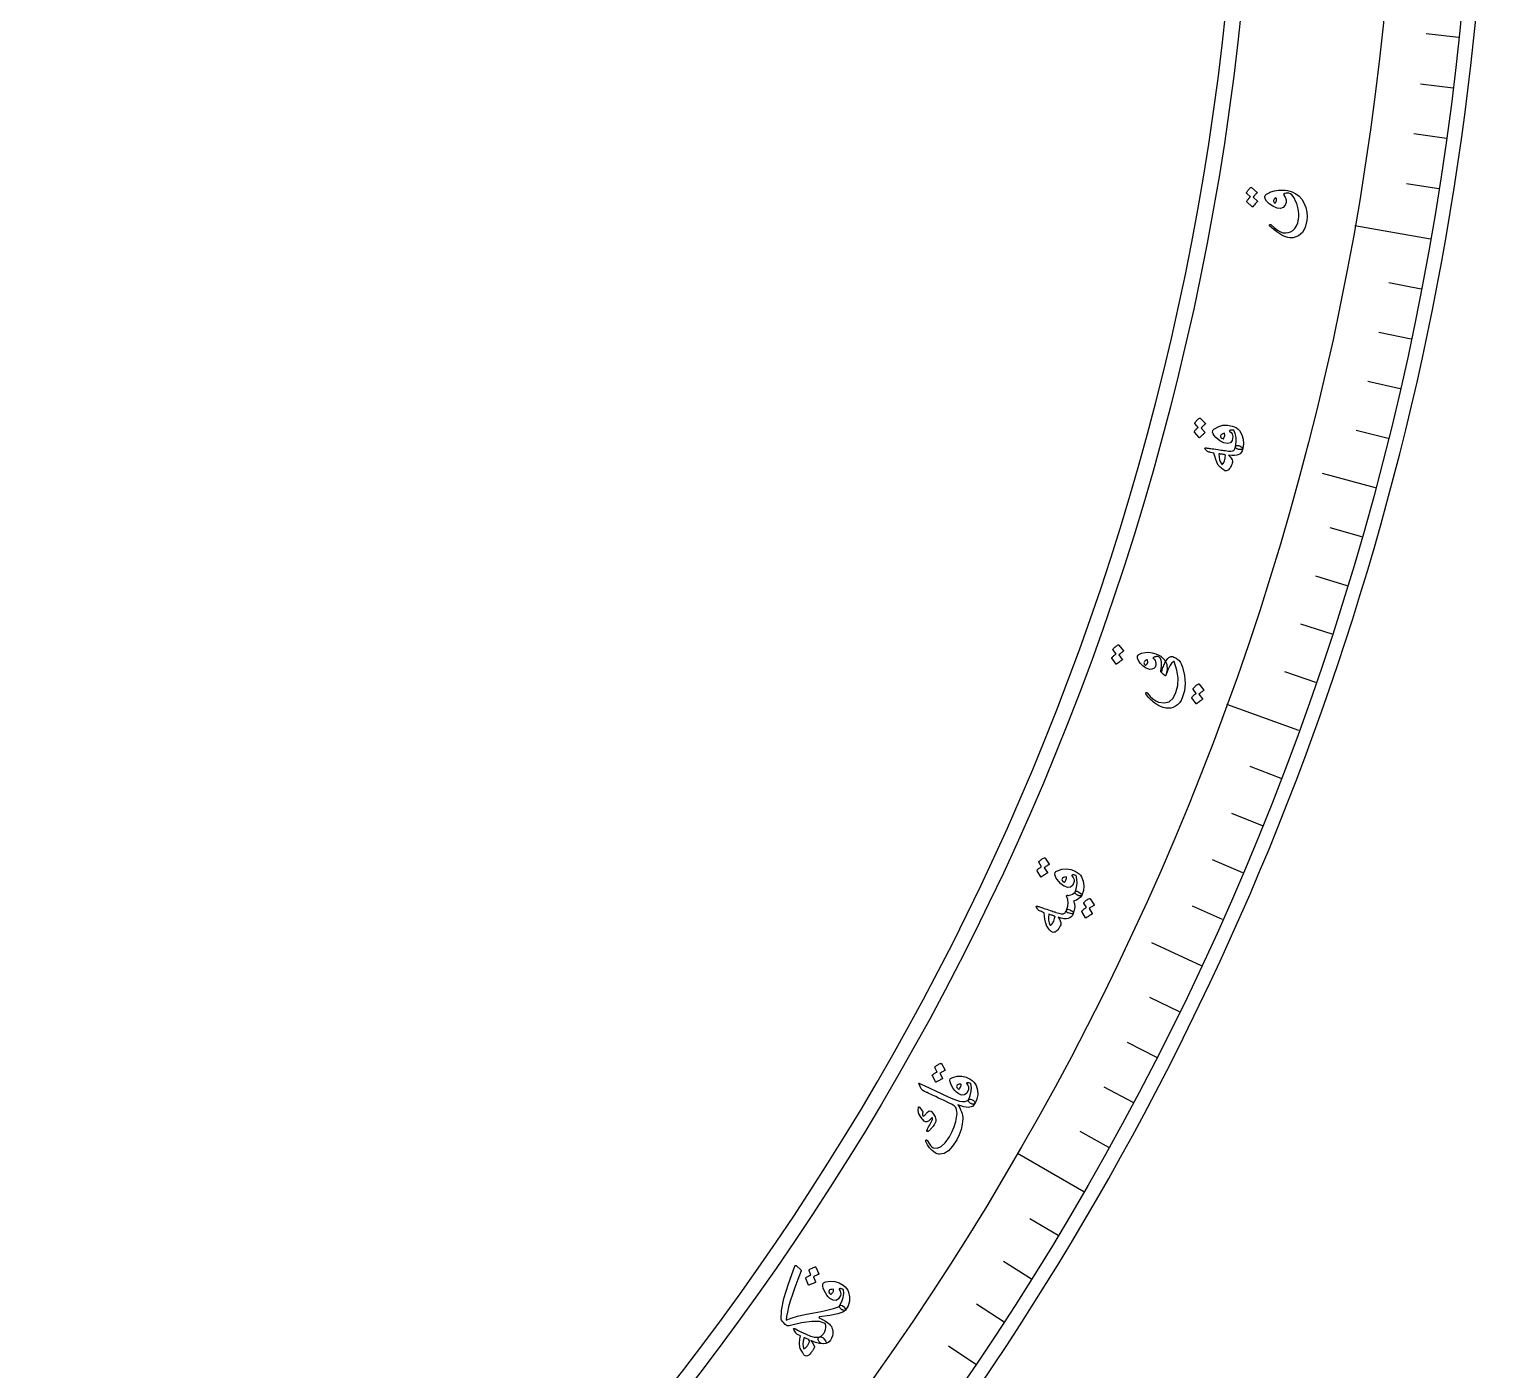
# Model space of a CAD drawing. Header units: millimetres. Extents: x -77 to 77, y -78 to 103.
# Drawn here: x 38.91 to 77.5, y -43.26 to -7.84 of the extents above; entities that cross this region are included whole.
import ezdxf

# ---------------------------------------------------------------- set-up
doc = ezdxf.new("R2010")
doc.units = ezdxf.units.MM
for name, color, linetype in [('CUT_INNER', 6, 'Continuous'), ('CUT_OUTER', 1, 'Continuous'), ('ENGRAVE', 7, 'Continuous'), ('ENGRAVE_FINE', 8, 'Continuous'), ('TEXT', 5, 'Continuous')]:
    doc.layers.add(name, color=color, linetype=linetype)

msp = doc.modelspace()

# ---------------------------------------------------------------- linework, layer by layer
at = {"layer": 'CUT_INNER'}
msp.add_arc((0.0001, -0.0002), 70.9124, 92.273101, 354.023615, dxfattribs=at)
at = {"layer": 'CUT_OUTER'}
msp.add_arc((0, -0.0003), 77.4997, 178.346942, 3.754487, dxfattribs=at)
at = {"layer": 'ENGRAVE'}
for points in [[(75.9334, -13.3891), (73.9352, -13.0368)], [(74.4775, -19.9562), (73.0776, -19.5811)], [(72.4548, -26.3714), (70.5482, -25.6774)], [(69.8806, -32.5859), (68.5672, -31.9734)], [(66.7747, -38.5524), (65.0176, -37.5379)]]:
    msp.add_lwpolyline(points, dxfattribs=at)
for radius in [77.1047, 75.0758, 71.3077]:
    msp.add_circle((0, 0), radius, dxfattribs=at)
at = {"layer": 'ENGRAVE_FINE'}
for points in [[(76.6824, -8.0596), (75.8176, -7.9687)], [(76.53, -9.3967), (75.667, -9.2907)], [(76.3544, -10.7309), (75.4933, -10.6099)], [(76.1555, -12.0618), (75.2966, -11.9258)], [(75.6881, -14.7123), (74.8345, -14.5464)], [(75.4198, -16.031), (74.5693, -15.8502)], [(75.1286, -17.3448), (74.2813, -17.1492)], [(74.8144, -18.6533), (73.9707, -18.443)], [(74.1178, -21.2529), (73.282, -21.0133)], [(73.7356, -22.5432), (72.9041, -22.289)], [(73.331, -23.8267), (72.504, -23.558)], [(72.904, -25.1029), (72.0818, -24.8198)], [(71.9835, -27.6319), (71.1717, -27.3203)], [(71.4903, -28.8839), (70.684, -28.5582)], [(70.9753, -30.1272), (70.1749, -29.7875)], [(70.4387, -31.3613), (69.6443, -31.0076)], [(69.3013, -33.8005), (68.5197, -33.4193)], [(68.7008, -35.0048), (67.9261, -34.6101)], [(68.0795, -36.1985), (67.3117, -35.7903)], [(67.4373, -37.3811), (66.6768, -36.9596)], [(66.0917, -39.7119), (65.3463, -39.264)], [(65.3885, -40.8593), (64.6511, -40.3985)], [(64.6655, -41.9943), (63.9362, -41.5207)], [(63.9227, -43.1164), (63.2018, -42.6302)]]:
    msp.add_lwpolyline(points, dxfattribs=at)
at = {"layer": 'TEXT'}
for points in [[(71.0752, -12.1751), (71.073, -12.172), (71.0721, -12.168), (71.0723, -12.1632), (71.0739, -12.1575), (71.0853, -12.1381), (71.0974, -12.1194), (71.1102, -12.1016), (71.1237, -12.0845), (71.138, -12.0682), (71.1533, -12.0524), (71.1696, -12.0372), (71.1869, -12.0225), (71.1919, -12.0199), (71.1968, -12.0193), (71.2017, -12.0205), (71.2065, -12.0236), (71.3517, -12.1527), (71.3534, -12.1558), (71.3527, -12.16), (71.3496, -12.165), (71.3442, -12.171), (71.3395, -12.175), (71.3328, -12.1816), (71.3241, -12.1909), (71.3135, -12.2028), (71.3007, -12.2175), (71.2857, -12.2351), (71.2684, -12.2555), (71.2488, -12.2788), (71.3609, -12.381), (71.3641, -12.3854), (71.3642, -12.3903), (71.3612, -12.3958), (71.3551, -12.4018), (71.3497, -12.407), (71.3417, -12.4153), (71.3309, -12.4266), (71.3174, -12.441), (71.3011, -12.4588), (71.282, -12.4801), (71.26, -12.505), (71.2352, -12.5334), (71.2314, -12.5362), (71.228, -12.5371), (71.2248, -12.5361), (71.222, -12.5333), (71.0843, -12.4025), (71.0821, -12.3994), (71.0811, -12.3955), (71.0814, -12.3906), (71.083, -12.3849), (71.0919, -12.3683), (71.1016, -12.3523), (71.1121, -12.337), (71.1235, -12.3224), (71.1356, -12.3085), (71.1483, -12.2952), (71.1616, -12.2825), (71.1754, -12.2705)], [(71.5559, -12.2574), (71.5632, -12.2382), (71.5785, -12.2187), (71.6018, -12.1989), (71.6331, -12.1788), (71.7149, -12.1404), (71.8091, -12.1133), (71.9156, -12.0976), (72.0345, -12.0931), (72.0959, -12.0963), (72.1572, -12.1049), (72.2185, -12.119), (72.2796, -12.1387), (72.3761, -12.1872), (72.4594, -12.2518), (72.5296, -12.3326), (72.5864, -12.4295), (72.6349, -12.5528), (72.6649, -12.6722), (72.6764, -12.7877), (72.6695, -12.8992), (72.625, -13.0773), (72.5493, -13.2123), (72.4427, -13.3043), (72.3054, -13.3531), (72.2611, -13.3563), (72.2145, -13.3529), (72.1655, -13.343), (72.1141, -13.3266), (72.0585, -13.3053), (72.0035, -13.2797), (71.9491, -13.2498), (71.8954, -13.2156), (71.8423, -13.1776), (71.7896, -13.1362), (71.7374, -13.0913), (71.6857, -13.043), (71.6804, -13.0364), (71.6776, -13.03), (71.6772, -13.0237), (71.6793, -13.0176), (71.6829, -13.0113), (71.6869, -13.0064), (71.6911, -13.0029), (71.6956, -13.0008), (71.7017, -12.9997), (71.7082, -13.0009), (71.7152, -13.0044), (71.7225, -13.0101), (71.8102, -13.0907), (71.8922, -13.1522), (71.9686, -13.1946), (72.0394, -13.2178), (72.1081, -13.2246), (72.1739, -13.217), (72.2369, -13.195), (72.297, -13.1586), (72.3512, -13.1064), (72.3941, -13.0388), (72.4257, -12.9557), (72.4458, -12.8573), (72.4518, -12.789), (72.4523, -12.7207), (72.4472, -12.6525), (72.4365, -12.5842), (72.4202, -12.5161), (72.3979, -12.4484), (72.3697, -12.3809), (72.3357, -12.3137), (72.3023, -12.2603), (72.2676, -12.2194), (72.2316, -12.1909), (72.1943, -12.175), (72.1568, -12.1696), (72.12, -12.1729), (72.0839, -12.1848), (72.0485, -12.2054), (72.0942, -12.281), (72.1166, -12.354), (72.1158, -12.4245), (72.0917, -12.4924), (72.0386, -12.5561), (71.9672, -12.5819), (71.8777, -12.5698), (71.7701, -12.52), (71.6684, -12.452), (71.5987, -12.3856), (71.5613, -12.3208), (71.5559, -12.2574)], [(71.8504, -12.2969), (71.8243, -12.3149), (71.8047, -12.3329), (71.7917, -12.351), (71.7853, -12.3691), (71.7853, -12.3854), (71.7911, -12.4024), (71.8024, -12.4202), (71.8194, -12.4386), (71.8354, -12.4261), (71.8484, -12.4112), (71.8585, -12.3939), (71.8658, -12.3742), (71.8681, -12.3551), (71.8663, -12.3358), (71.8604, -12.3164), (71.8504, -12.2969)], [(69.7066, -18.2595), (69.7047, -18.2562), (69.7041, -18.2522), (69.7048, -18.2474), (69.7068, -18.2418), (69.7198, -18.2235), (69.7335, -18.206), (69.7478, -18.1893), (69.7627, -18.1735), (69.7784, -18.1585), (69.795, -18.1441), (69.8126, -18.1303), (69.8311, -18.1172), (69.8362, -18.1151), (69.8412, -18.1149), (69.8459, -18.1165), (69.8505, -18.1201), (69.984, -18.2611), (69.9854, -18.2644), (69.9843, -18.2684), (69.9809, -18.2732), (69.9749, -18.2787), (69.9699, -18.2823), (69.9626, -18.2883), (69.9532, -18.2967), (69.9416, -18.3077), (69.9276, -18.3212), (69.9111, -18.3374), (69.8921, -18.3563), (69.8705, -18.3778), (69.9734, -18.4892), (69.9763, -18.4938), (69.9759, -18.4987), (69.9725, -18.5039), (69.9658, -18.5094), (69.9601, -18.5141), (69.9514, -18.5217), (69.9397, -18.532), (69.925, -18.5452), (69.9072, -18.5615), (69.8863, -18.581), (69.8623, -18.6039), (69.8351, -18.6301), (69.8311, -18.6325), (69.8276, -18.6331), (69.8245, -18.6319), (69.822, -18.6288), (69.696, -18.4867), (69.6941, -18.4834), (69.6935, -18.4794), (69.6942, -18.4746), (69.6962, -18.4691), (69.7065, -18.4533), (69.7176, -18.4382), (69.7294, -18.4239), (69.742, -18.4103), (69.7553, -18.3975), (69.7691, -18.3854), (69.7834, -18.3739), (69.7982, -18.3631)], [(70.1777, -18.4541), (70.1835, -18.4403), (70.194, -18.4261), (70.2091, -18.4114), (70.2287, -18.3962), (70.3373, -18.3376), (70.4504, -18.3064), (70.5681, -18.3027), (70.6903, -18.3267), (70.7513, -18.3494), (70.8038, -18.3769), (70.8478, -18.4092), (70.8832, -18.4463), (70.9482, -18.5539), (70.9846, -18.6691), (70.9921, -18.7918), (70.9709, -18.9218), (70.9645, -18.9338), (70.9525, -18.9423), (70.9351, -18.9474), (70.9121, -18.949), (70.8997, -18.9485), (70.8873, -18.9471), (70.8749, -18.9447), (70.8625, -18.9414), (70.8504, -18.9373), (70.8389, -18.9331), (70.828, -18.9286), (70.8178, -18.9238), (70.8007, -18.9132), (70.7892, -18.9009), (70.783, -18.8871), (70.7824, -18.8716), (70.7986, -18.744), (70.7962, -18.6291), (70.7751, -18.5267), (70.7356, -18.4371), (70.7051, -18.4329), (70.6806, -18.4311), (70.6618, -18.4317), (70.6488, -18.4346), (70.6372, -18.4391), (70.629, -18.444), (70.6244, -18.4492), (70.6234, -18.4548), (70.6237, -18.459), (70.6248, -18.4625), (70.6265, -18.4653), (70.629, -18.4675), (70.6652, -18.4985), (70.6906, -18.5318), (70.7054, -18.5673), (70.7095, -18.6051), (70.6909, -18.707), (70.6456, -18.7683), (70.5737, -18.7892), (70.4754, -18.7696), (70.4221, -18.7464), (70.3689, -18.7144), (70.3159, -18.6735), (70.2629, -18.6237), (70.2191, -18.5744), (70.1902, -18.5298), (70.1764, -18.4897), (70.1777, -18.4541)], [(70.3859, -18.5825), (70.3863, -18.6049), (70.3976, -18.6253), (70.4197, -18.6439), (70.4527, -18.6606), (70.4583, -18.6619), (70.4623, -18.6626), (70.4648, -18.6625), (70.4658, -18.6618), (70.4765, -18.6421), (70.4849, -18.6215), (70.491, -18.6001), (70.4948, -18.5777), (70.4958, -18.5574), (70.4941, -18.5401), (70.4896, -18.5256), (70.4824, -18.5141), (70.4425, -18.5288), (70.4132, -18.5451), (70.3943, -18.563), (70.3859, -18.5825)], [(69.9828, -18.9322), (69.9731, -18.9165), (69.9741, -18.9065), (69.9859, -18.9022), (70.0086, -18.9035), (70.0219, -18.9056), (70.0404, -18.9082), (70.0641, -18.9114), (70.093, -18.9152), (70.1273, -18.9197), (70.1672, -18.9251), (70.2127, -18.9316), (70.2639, -18.9389), (70.3142, -18.9461), (70.3593, -18.9526), (70.3991, -18.9583), (70.4336, -18.9634), (70.4626, -18.9676), (70.4862, -18.9711), (70.5042, -18.9738), (70.5167, -18.9756), (70.5958, -18.9854), (70.6592, -18.9859), (70.7069, -18.9771), (70.7389, -18.9589), (70.7534, -18.944), (70.7655, -18.9244), (70.7752, -18.9003), (70.7824, -18.8716), (70.7897, -18.8554), (70.8014, -18.8446), (70.8175, -18.8392), (70.8381, -18.8392), (70.8618, -18.8435), (70.885, -18.8505), (70.9078, -18.8602), (70.9302, -18.8726), (70.9485, -18.8858), (70.9614, -18.8984), (70.9689, -18.9104), (70.9709, -18.9218), (70.9556, -18.9768), (70.933, -19.0217), (70.9029, -19.0563), (70.8655, -19.0808), (70.8159, -19.0965), (70.7543, -19.1038), (70.6807, -19.1027), (70.5949, -19.0933), (70.637, -19.1365), (70.6682, -19.1773), (70.6885, -19.2157), (70.6979, -19.2518), (70.6974, -19.2789), (70.6918, -19.3093), (70.681, -19.3431), (70.665, -19.3803), (70.6447, -19.4186), (70.6246, -19.4498), (70.6047, -19.4741), (70.585, -19.4913), (70.5632, -19.5036), (70.5422, -19.5099), (70.522, -19.5102), (70.5026, -19.5046), (70.4797, -19.493), (70.4551, -19.4774), (70.4288, -19.4576), (70.4008, -19.4337), (70.3732, -19.4081), (70.3515, -19.3864), (70.3357, -19.3686), (70.3259, -19.3546), (70.2901, -19.2825), (70.2588, -19.2062), (70.2319, -19.1255), (70.2095, -19.0405), (70.1686, -19.0324), (70.1335, -19.0249), (70.104, -19.0182), (70.0802, -19.0122), (70.0607, -19.0056), (70.0438, -18.9973), (70.0297, -18.9872), (70.0183, -18.9753)], [(70.3411, -19.0605), (70.3466, -19.1432), (70.3611, -19.2162), (70.3847, -19.2793), (70.4174, -19.3326), (70.4226, -19.337), (70.4282, -19.3384), (70.434, -19.3368), (70.44, -19.3321), (70.4553, -19.3128), (70.4689, -19.2911), (70.4808, -19.267), (70.491, -19.2404), (70.4994, -19.2114), (70.506, -19.1799), (70.511, -19.146), (70.5142, -19.1097), (70.5139, -19.1038), (70.5124, -19.0974), (70.5097, -19.0904), (70.5057, -19.0827), (70.4883, -19.0793), (70.4699, -19.0761), (70.4507, -19.073), (70.4305, -19.0702), (70.4095, -19.0675), (70.3876, -19.065), (70.3648, -19.0627), (70.3411, -19.0605)], [(67.5449, -24.2365), (67.5432, -24.2331), (67.5429, -24.229), (67.544, -24.2243), (67.5465, -24.219), (67.5611, -24.202), (67.5763, -24.1858), (67.5919, -24.1706), (67.6081, -24.1562), (67.6251, -24.1427), (67.6429, -24.1299), (67.6616, -24.1178), (67.6811, -24.1064), (67.6865, -24.1048), (67.6914, -24.105), (67.696, -24.1071), (67.7002, -24.111), (67.8209, -24.2629), (67.822, -24.2662), (67.8206, -24.2701), (67.8167, -24.2746), (67.8103, -24.2795), (67.805, -24.2826), (67.7973, -24.2879), (67.7872, -24.2955), (67.7746, -24.3053), (67.7595, -24.3175), (67.7417, -24.3321), (67.7211, -24.3491), (67.6978, -24.3685), (67.7906, -24.4883), (67.793, -24.4931), (67.7922, -24.498), (67.7883, -24.5028), (67.7813, -24.5076), (67.7751, -24.5118), (67.7658, -24.5185), (67.7532, -24.5278), (67.7374, -24.5395), (67.7183, -24.5541), (67.6958, -24.5716), (67.6699, -24.5922), (67.6406, -24.6157), (67.6364, -24.6178), (67.6328, -24.618), (67.6299, -24.6166), (67.6276, -24.6133), (67.5146, -24.4611), (67.5129, -24.4576), (67.5127, -24.4536), (67.5138, -24.4489), (67.5163, -24.4436), (67.5279, -24.4288), (67.5402, -24.4148), (67.5533, -24.4017), (67.567, -24.3894), (67.5813, -24.3778), (67.5961, -24.367), (67.6113, -24.3569), (67.627, -24.3475)], [(68.3005, -24.3248), (68.3949, -24.3057), (68.4887, -24.3019), (68.5818, -24.3137), (68.6744, -24.3409), (68.6945, -24.3484), (68.7142, -24.3564), (68.7335, -24.3651), (68.7522, -24.3742), (68.7704, -24.3839), (68.7878, -24.394), (68.8044, -24.4046), (68.8203, -24.4156), (68.9162, -24.5082), (68.9678, -24.6218), (68.9749, -24.7564), (68.9374, -24.9118), (68.9332, -24.9189), (68.9273, -24.922), (68.9198, -24.921), (68.9105, -24.9159), (68.8894, -24.8997), (68.8667, -24.8793), (68.8422, -24.8549), (68.8161, -24.8264), (68.8119, -24.8208), (68.8094, -24.8147), (68.8084, -24.8081), (68.8092, -24.8008), (68.8272, -24.6808), (68.8288, -24.5808), (68.8142, -24.5011), (68.7835, -24.4416), (68.7675, -24.427), (68.7464, -24.4181), (68.7201, -24.4148), (68.6887, -24.4171), (68.6727, -24.4194), (68.6583, -24.4224), (68.6457, -24.4259), (68.6346, -24.43), (68.6249, -24.4346), (68.616, -24.4394), (68.6081, -24.4446), (68.601, -24.4501), (68.6323, -24.4857), (68.6558, -24.5191), (68.6714, -24.5502), (68.6792, -24.5791), (68.6797, -24.6415), (68.6617, -24.6907), (68.625, -24.7265), (68.5698, -24.749), (68.5159, -24.7539), (68.4605, -24.7423), (68.4034, -24.7144), (68.3448, -24.6701), (68.2659, -24.5921), (68.2146, -24.5214), (68.191, -24.4578), (68.195, -24.4013), (68.2076, -24.3772), (68.2294, -24.3565), (68.2604, -24.339), (68.3005, -24.3248)], [(68.3635, -24.5669), (68.3616, -24.5794), (68.364, -24.5945), (68.3705, -24.6124), (68.3813, -24.6328), (68.3882, -24.6396), (68.397, -24.642), (68.4077, -24.6398), (68.4203, -24.6332), (68.4471, -24.6092), (68.4612, -24.5802), (68.4628, -24.5461), (68.4518, -24.5069), (68.4488, -24.5024), (68.4451, -24.4999), (68.4407, -24.4995), (68.4355, -24.5011), (68.4081, -24.5185), (68.387, -24.5352), (68.3721, -24.5514), (68.3635, -24.5669)], [(68.8255, -24.8321), (68.8336, -24.8013), (68.8427, -24.7702), (68.8526, -24.7389), (68.8635, -24.7073), (68.8754, -24.6757), (68.8884, -24.6442), (68.9026, -24.6128), (68.9178, -24.5815), (68.949, -24.5242), (68.9816, -24.478), (69.0157, -24.443), (69.0513, -24.4191), (69.0724, -24.412), (69.096, -24.4113), (69.1223, -24.417), (69.1513, -24.4291), (69.2094, -24.4612), (69.2557, -24.4914), (69.2899, -24.5197), (69.3122, -24.5461), (69.3297, -24.5758), (69.3463, -24.6103), (69.3621, -24.6498), (69.3769, -24.6942), (69.4298, -24.9162), (69.4472, -25.1257), (69.4291, -25.3225), (69.3758, -25.5063), (69.3409, -25.5773), (69.2989, -25.6381), (69.25, -25.6886), (69.1942, -25.7289), (69.1338, -25.7583), (69.0714, -25.776), (69.0069, -25.7822), (68.9404, -25.7767), (68.8717, -25.76), (68.8007, -25.7326), (68.7273, -25.6944), (68.6516, -25.6455), (68.6134, -25.6175), (68.5777, -25.5886), (68.5445, -25.5588), (68.5138, -25.528), (68.4854, -25.4965), (68.4591, -25.4646), (68.4348, -25.4321), (68.4126, -25.399), (68.4079, -25.3873), (68.4071, -25.378), (68.4105, -25.371), (68.4178, -25.3663), (68.4282, -25.364), (68.4379, -25.3651), (68.4469, -25.3697), (68.4552, -25.3779), (68.527, -25.4657), (68.5996, -25.5351), (68.673, -25.586), (68.7473, -25.6185), (68.8998, -25.641), (69.0275, -25.6064), (69.1304, -25.5145), (69.2082, -25.3655), (69.2545, -25.1801), (69.2624, -24.9816), (69.2318, -24.7702), (69.1626, -24.5463), (69.1602, -24.543), (69.1569, -24.5414), (69.1527, -24.5415), (69.1476, -24.5433), (69.1007, -24.5815), (69.0499, -24.6563), (68.995, -24.7678), (68.9359, -24.9159), (68.9322, -24.9229), (68.9277, -24.9256), (68.9225, -24.924), (68.9166, -24.9181)], [(69.6635, -25.2747), (69.6619, -25.2712), (69.6617, -25.267), (69.6628, -25.2622), (69.6654, -25.2567), (69.6803, -25.2391), (69.6957, -25.2223), (69.7117, -25.2066), (69.7281, -25.1917), (69.7453, -25.1776), (69.7633, -25.1643), (69.7823, -25.1518), (69.8021, -25.14), (69.8074, -25.1383), (69.8124, -25.1384), (69.817, -25.1405), (69.8212, -25.1445), (69.9402, -25.3), (69.9412, -25.3034), (69.9398, -25.3075), (69.9358, -25.312), (69.9294, -25.3172), (69.924, -25.3203), (69.9161, -25.3259), (69.9059, -25.3337), (69.8931, -25.3439), (69.8778, -25.3566), (69.8597, -25.3717), (69.8388, -25.3893), (69.8152, -25.4095), (69.9066, -25.532), (69.9089, -25.537), (69.9081, -25.542), (69.9041, -25.547), (69.897, -25.552), (69.8908, -25.5564), (69.8813, -25.5634), (69.8685, -25.5729), (69.8525, -25.5852), (69.8332, -25.6002), (69.8103, -25.6184), (69.784, -25.6398), (69.7542, -25.6642), (69.75, -25.6663), (69.7464, -25.6666), (69.7435, -25.6651), (69.7413, -25.6618), (69.6299, -25.506), (69.6283, -25.5024), (69.6281, -25.4983), (69.6293, -25.4934), (69.6319, -25.4879), (69.6438, -25.4727), (69.6563, -25.4582), (69.6696, -25.4446), (69.6836, -25.4318), (69.6981, -25.4199), (69.7131, -25.4086), (69.7285, -25.3981), (69.7444, -25.3884)], [(65.5854, -29.8493), (65.584, -29.8457), (65.5841, -29.8416), (65.5856, -29.837), (65.5885, -29.8319), (65.6045, -29.8161), (65.621, -29.8011), (65.6379, -29.7872), (65.6552, -29.7741), (65.6733, -29.762), (65.6921, -29.7506), (65.7117, -29.74), (65.7322, -29.7303), (65.7377, -29.7291), (65.7426, -29.7297), (65.747, -29.7321), (65.7509, -29.7364), (65.8584, -29.8981), (65.8593, -29.9015), (65.8575, -29.9053), (65.8533, -29.9094), (65.8465, -29.9139), (65.8409, -29.9165), (65.8328, -29.9212), (65.822, -29.9279), (65.8087, -29.9368), (65.7926, -29.9477), (65.7736, -29.9609), (65.7517, -29.9762), (65.7268, -29.9937), (65.8092, -30.121), (65.8112, -30.1261), (65.8101, -30.1309), (65.8058, -30.1354), (65.7983, -30.1396), (65.7919, -30.1433), (65.782, -30.1493), (65.7687, -30.1575), (65.7519, -30.168), (65.7317, -30.181), (65.7077, -30.1967), (65.6802, -30.2152), (65.6489, -30.2364), (65.6446, -30.238), (65.641, -30.238), (65.6382, -30.2363), (65.6362, -30.2329), (65.5363, -30.0714), (65.535, -30.0678), (65.535, -30.0638), (65.5366, -30.0592), (65.5395, -30.054), (65.5523, -30.0402), (65.5658, -30.0273), (65.5799, -30.0152), (65.5946, -30.004), (65.6099, -29.9936), (65.6255, -29.984), (65.6416, -29.9751), (65.658, -29.967)], [(66.0165, -30.1212), (66.0246, -30.1086), (66.0373, -30.0964), (66.0547, -30.0844), (66.0766, -30.0728), (66.1936, -30.0335), (66.3104, -30.022), (66.4269, -30.0384), (66.5433, -30.0829), (66.5996, -30.1156), (66.6466, -30.1516), (66.6845, -30.1909), (66.713, -30.2335), (66.7588, -30.3506), (66.775, -30.4703), (66.7616, -30.5924), (66.7186, -30.717), (66.7102, -30.7277), (66.697, -30.7341), (66.6789, -30.7361), (66.656, -30.7337), (66.6439, -30.7312), (66.6319, -30.7277), (66.6201, -30.7233), (66.6084, -30.7178), (66.5972, -30.7118), (66.5866, -30.7056), (66.5767, -30.6993), (66.5674, -30.6929), (66.5524, -30.6795), (66.543, -30.6655), (66.5394, -30.6508), (66.5414, -30.6354), (66.5791, -30.5125), (66.5962, -30.3988), (66.5929, -30.2944), (66.5691, -30.1993), (66.5399, -30.19), (66.5159, -30.1841), (66.4973, -30.1814), (66.4841, -30.1821), (66.4718, -30.1846), (66.463, -30.188), (66.4576, -30.1924), (66.4556, -30.1977), (66.4552, -30.2018), (66.4556, -30.2055), (66.4569, -30.2086), (66.459, -30.2112), (66.4893, -30.2479), (66.5087, -30.285), (66.5172, -30.3225), (66.5148, -30.3605), (66.4792, -30.4576), (66.4241, -30.5104), (66.3498, -30.5187), (66.2562, -30.4827), (66.2076, -30.4508), (66.1607, -30.4102), (66.1154, -30.3609), (66.0716, -30.3028), (66.0368, -30.2468), (66.016, -30.1979), (66.0092, -30.156), (66.0165, -30.1212)], [(66.1998, -30.2832), (66.1964, -30.3052), (66.2041, -30.3273), (66.2227, -30.3494), (66.2524, -30.3714), (66.2576, -30.3737), (66.2615, -30.375), (66.264, -30.3754), (66.2651, -30.3749), (66.279, -30.3573), (66.2907, -30.3384), (66.3004, -30.3183), (66.3079, -30.2969), (66.3124, -30.2771), (66.3136, -30.2597), (66.3117, -30.2447), (66.3065, -30.2321), (66.2648, -30.2398), (66.2331, -30.2509), (66.2114, -30.2653), (66.1998, -30.2832)], [(66.5414, -30.6354), (66.5536, -30.6221), (66.5642, -30.613), (66.5731, -30.6083), (66.5803, -30.6079), (66.5899, -30.6105), (66.6009, -30.6149), (66.6135, -30.6213), (66.6276, -30.6296), (66.6715, -30.6589), (66.7013, -30.6833), (66.717, -30.7026), (66.7186, -30.717), (66.6864, -30.767), (66.6393, -30.81), (66.5771, -30.846), (66.4999, -30.875), (66.5243, -30.9481), (66.5315, -31.0266), (66.5216, -31.1103), (66.4944, -31.1992), (66.4884, -31.2074), (66.4794, -31.2121), (66.4676, -31.2133), (66.453, -31.2111), (66.3632, -31.1881), (66.3532, -31.1855), (66.3436, -31.1801), (66.3344, -31.1719), (66.3257, -31.1609), (66.3199, -31.1502), (66.3167, -31.1393), (66.316, -31.128), (66.3178, -31.1164), (66.3497, -31.0101), (66.3613, -30.916), (66.3527, -30.8342), (66.3241, -30.7647), (66.3197, -30.756), (66.3177, -30.7474), (66.3182, -30.7386), (66.3211, -30.7298), (66.3258, -30.7226), (66.3317, -30.7186), (66.3388, -30.7178), (66.347, -30.7203), (66.3545, -30.7235), (66.3612, -30.7257), (66.3672, -30.727), (66.3724, -30.7273), (66.4275, -30.7125), (66.474, -30.6923), (66.512, -30.6666), (66.5414, -30.6354)], [(66.775, -30.9257), (66.7737, -30.9221), (66.7738, -30.9179), (66.7754, -30.9132), (66.7784, -30.908), (66.7947, -30.8919), (66.8114, -30.8767), (66.8286, -30.8624), (66.8462, -30.8491), (66.8645, -30.8367), (66.8835, -30.8251), (66.9034, -30.8144), (66.9241, -30.8044), (66.9296, -30.8032), (66.9345, -30.8038), (66.9389, -30.8063), (66.9427, -30.8106), (67.0483, -30.975), (67.0491, -30.9785), (67.0473, -30.9824), (67.043, -30.9865), (67.0361, -30.9911), (67.0305, -30.9937), (67.0222, -30.9985), (67.0114, -31.0054), (66.9979, -31.0144), (66.9816, -31.0256), (66.9623, -31.039), (66.9401, -31.0546), (66.9148, -31.0725), (66.9957, -31.2019), (66.9976, -31.207), (66.9964, -31.2119), (66.992, -31.2165), (66.9844, -31.2208), (66.9779, -31.2246), (66.9679, -31.2307), (66.9544, -31.239), (66.9375, -31.2497), (66.9169, -31.263), (66.8927, -31.279), (66.8647, -31.2978), (66.8331, -31.3194), (66.8287, -31.3212), (66.8251, -31.3211), (66.8223, -31.3194), (66.8204, -31.3159), (66.7225, -31.1518), (66.7212, -31.1482), (66.7213, -31.144), (66.7229, -31.1393), (66.7259, -31.1341), (66.739, -31.12), (66.7527, -31.1068), (66.767, -31.0945), (66.782, -31.0831), (66.7975, -31.0725), (66.8133, -31.0627), (66.8295, -31.0536), (66.8461, -31.0454)], [(65.5202, -31.0344), (65.5133, -31.0172), (65.5161, -31.0075), (65.5285, -31.0053), (65.5506, -31.0107), (65.5633, -31.0151), (65.5811, -31.021), (65.6038, -31.0283), (65.6316, -31.0371), (65.6645, -31.0476), (65.7029, -31.0601), (65.7466, -31.0745), (65.7956, -31.0908), (65.8439, -31.1068), (65.8871, -31.1212), (65.9252, -31.1339), (65.9582, -31.1449), (65.9861, -31.1542), (66.0087, -31.1618), (66.0259, -31.1677), (66.0379, -31.1717), (66.114, -31.1954), (66.1764, -31.2071), (66.2249, -31.2068), (66.2595, -31.1946), (66.2764, -31.1825), (66.2918, -31.1654), (66.3056, -31.1434), (66.3178, -31.1164), (66.3279, -31.1017), (66.3413, -31.0932), (66.3581, -31.0907), (66.3784, -31.0944), (66.401, -31.1028), (66.4226, -31.1138), (66.4433, -31.1274), (66.4631, -31.1436), (66.4788, -31.1599), (66.4893, -31.1746), (66.4945, -31.1877), (66.4944, -31.1992), (66.4697, -31.2507), (66.4394, -31.2908), (66.4037, -31.3196), (66.3625, -31.337), (66.311, -31.3437), (66.2491, -31.3399), (66.1767, -31.3259), (66.094, -31.3014), (66.1278, -31.3513), (66.1512, -31.397), (66.1644, -31.4385), (66.1673, -31.4756), (66.162, -31.5022), (66.1511, -31.5311), (66.1345, -31.5625), (66.1122, -31.5963), (66.0854, -31.6303), (66.06, -31.6575), (66.0362, -31.6778), (66.0138, -31.6913), (65.9901, -31.6996), (65.9683, -31.7021), (65.9484, -31.6988), (65.9303, -31.6898), (65.9098, -31.6744), (65.8883, -31.6546), (65.866, -31.6305), (65.8427, -31.602), (65.82, -31.5719), (65.8025, -31.5467), (65.7901, -31.5264), (65.783, -31.5109), (65.7605, -31.4336), (65.7432, -31.3529), (65.7311, -31.2687), (65.7241, -31.1811), (65.6853, -31.1659), (65.652, -31.1523), (65.6242, -31.1405), (65.6018, -31.1303), (65.5838, -31.1204), (65.5687, -31.1092), (65.5566, -31.0968), (65.5475, -31.0831)], [(65.85, -31.2241), (65.8407, -31.3065), (65.8421, -31.3809), (65.8542, -31.4472), (65.8769, -31.5055), (65.8813, -31.5107), (65.8865, -31.513), (65.8925, -31.5125), (65.8993, -31.5089), (65.9178, -31.4927), (65.935, -31.4738), (65.9509, -31.4521), (65.9656, -31.4277), (65.9791, -31.4007), (65.9912, -31.3709), (66.0021, -31.3384), (66.0116, -31.3032), (66.0124, -31.2974), (66.0121, -31.2908), (66.0107, -31.2834), (66.0081, -31.2751), (65.9916, -31.2687), (65.9741, -31.2623), (65.9557, -31.2559), (65.9363, -31.2495), (65.9161, -31.2431), (65.895, -31.2368), (65.873, -31.2304), (65.85, -31.2241)], [(62.8387, -35.2665), (62.8376, -35.2628), (62.838, -35.2587), (62.8399, -35.2543), (62.8433, -35.2494), (62.8605, -35.235), (62.8782, -35.2215), (62.8962, -35.209), (62.9146, -35.1975), (62.9336, -35.1868), (62.9533, -35.1771), (62.9738, -35.1682), (62.995, -35.1603), (63.0005, -35.1595), (63.0054, -35.1605), (63.0096, -35.1633), (63.0131, -35.1679), (63.1066, -35.3381), (63.1072, -35.3416), (63.1051, -35.3452), (63.1006, -35.349), (63.0934, -35.3528), (63.0876, -35.355), (63.0791, -35.3589), (63.0679, -35.3648), (63.0538, -35.3724), (63.0369, -35.382), (63.0169, -35.3935), (62.9937, -35.4069), (62.9674, -35.4223), (63.0388, -35.5561), (63.0404, -35.5613), (63.0389, -35.566), (63.0342, -35.5701), (63.0264, -35.5737), (63.0196, -35.5769), (63.0093, -35.582), (62.9953, -35.589), (62.9778, -35.5981), (62.9565, -35.6093), (62.9313, -35.623), (62.9023, -35.639), (62.8694, -35.6575), (62.8649, -35.6588), (62.8614, -35.6585), (62.8587, -35.6565), (62.857, -35.653), (62.7711, -35.4837), (62.77, -35.48), (62.7705, -35.4759), (62.7723, -35.4715), (62.7757, -35.4666), (62.7897, -35.4539), (62.8042, -35.4422), (62.8192, -35.4313), (62.8349, -35.4214), (62.8509, -35.4123), (62.8673, -35.404), (62.884, -35.3966), (62.9011, -35.3899)], [(63.2453, -35.5737), (63.2545, -35.5618), (63.2682, -35.5507), (63.2865, -35.5403), (63.3093, -35.5306), (63.4292, -35.5013), (63.5465, -35.4996), (63.6613, -35.5258), (63.7735, -35.5799), (63.8268, -35.6172), (63.8707, -35.6571), (63.9051, -35.6995), (63.93, -35.7443), (63.9657, -35.8648), (63.9718, -35.9854), (63.9482, -36.106), (63.8948, -36.2265), (63.8855, -36.2365), (63.8718, -36.2417), (63.8536, -36.2422), (63.831, -36.2379), (63.8191, -36.2344), (63.8075, -36.2299), (63.7961, -36.2245), (63.7849, -36.2181), (63.7742, -36.2111), (63.7642, -36.2041), (63.7548, -36.197), (63.7462, -36.1898), (63.7323, -36.1752), (63.7242, -36.1604), (63.7218, -36.1455), (63.7251, -36.1303), (63.773, -36.011), (63.7996, -35.8992), (63.8051, -35.7948), (63.7894, -35.6981), (63.7611, -35.6864), (63.7377, -35.6784), (63.7194, -35.6742), (63.7062, -35.6738), (63.6937, -35.6752), (63.6846, -35.6779), (63.6789, -35.6818), (63.6764, -35.6869), (63.6757, -35.691), (63.6758, -35.6947), (63.6768, -35.6979), (63.6787, -35.7006), (63.7058, -35.7398), (63.7221, -35.7784), (63.7274, -35.8165), (63.7218, -35.8541), (63.6781, -35.9479), (63.6188, -35.9959), (63.544, -35.9979), (63.4537, -35.9541), (63.408, -35.9182), (63.3647, -35.8738), (63.3237, -35.8209), (63.285, -35.7593), (63.255, -35.7006), (63.2384, -35.6501), (63.2352, -35.6078), (63.2453, -35.5737)], [(62.4185, -35.7133), (62.4114, -35.6971), (62.4123, -35.6883), (62.4211, -35.6867), (62.4379, -35.6925), (62.4526, -35.6992), (62.4766, -35.7106), (62.51, -35.7265), (62.5528, -35.7471), (62.6051, -35.7721), (62.6668, -35.8014), (62.7381, -35.8352), (62.819, -35.8732), (63.0728, -35.9907), (63.2695, -36.0776), (63.409, -36.134), (63.4914, -36.1598), (63.5688, -36.1693), (63.6337, -36.1672), (63.6862, -36.1536), (63.7261, -36.1284), (63.7433, -36.1157), (63.7621, -36.1089), (63.7826, -36.1079), (63.8047, -36.1129), (63.8265, -36.1223), (63.846, -36.1345), (63.8634, -36.1495), (63.8785, -36.1673), (63.8901, -36.1852), (63.8969, -36.2008), (63.8988, -36.2139), (63.8958, -36.2246), (63.8279, -36.2963), (63.7294, -36.3255), (63.6006, -36.3121), (63.4415, -36.2562), (63.4687, -36.2945), (63.4942, -36.3375), (63.5179, -36.3852), (63.5399, -36.4376), (63.5566, -36.4879), (63.5681, -36.5365), (63.5743, -36.5834), (63.5752, -36.6285), (63.5602, -36.7693), (63.5286, -36.908), (63.4805, -37.0445), (63.4159, -37.1786), (63.3075, -37.3501), (63.1957, -37.4709), (63.0808, -37.5413), (62.963, -37.5612), (62.9303, -37.5572), (62.9001, -37.5503), (62.8723, -37.5403), (62.8469, -37.5273), (62.7643, -37.4653), (62.6957, -37.3936), (62.6411, -37.3123), (62.6002, -37.2215), (62.5982, -37.2137), (62.5979, -37.2063), (62.5992, -37.1992), (62.6023, -37.1925), (62.6061, -37.1879), (62.6111, -37.1852), (62.6171, -37.1844), (62.6241, -37.1854), (62.6302, -37.1888), (62.6359, -37.1943), (62.6414, -37.2018), (62.6466, -37.2113), (62.6844, -37.2802), (62.7206, -37.3328), (62.7552, -37.3689), (62.7882, -37.3887), (62.8961, -37.3993), (63.0045, -37.3557), (63.1134, -37.2578), (63.2225, -37.1056), (63.2897, -36.9783), (63.3451, -36.841), (63.3887, -36.6938), (63.4204, -36.5368), (63.4244, -36.4812), (63.421, -36.4282), (63.41, -36.3778), (63.3917, -36.3301), (63.3827, -36.316), (63.3678, -36.3008), (63.3471, -36.2844), (63.3205, -36.2668), (63.2739, -36.2402), (63.1942, -36.1995), (63.0813, -36.1447), (62.9352, -36.0759), (62.8587, -36.0402), (62.7926, -36.0093), (62.737, -35.9834), (62.6918, -35.9623), (62.6568, -35.9461), (62.6319, -35.9345), (62.6169, -35.9275), (62.6119, -35.9252), (62.5609, -35.9004), (62.5213, -35.8762), (62.4932, -35.8529), (62.4765, -35.8302)], [(63.4144, -35.7506), (63.4092, -35.7723), (63.4149, -35.7949), (63.4316, -35.8184), (63.4593, -35.8429), (63.4644, -35.8456), (63.4681, -35.8473), (63.4706, -35.8479), (63.4717, -35.8474), (63.487, -35.8311), (63.5003, -35.8133), (63.5116, -35.7941), (63.521, -35.7734), (63.527, -35.754), (63.5298, -35.7368), (63.5291, -35.7217), (63.525, -35.7087), (63.4828, -35.7128), (63.4502, -35.7212), (63.4275, -35.7337), (63.4144, -35.7506)], [(62.4013, -36.3156), (62.4038, -36.3124), (62.407, -36.3102), (62.4108, -36.309), (62.4153, -36.3089), (62.4186, -36.3099), (62.4219, -36.3115), (62.4252, -36.3137), (62.4284, -36.3165), (62.505, -36.4132), (62.5123, -36.4238), (62.5171, -36.4333), (62.5195, -36.4417), (62.5193, -36.4489), (62.5124, -36.4761), (62.5096, -36.501), (62.5109, -36.5237), (62.5164, -36.5442), (62.5217, -36.5507), (62.531, -36.5515), (62.5443, -36.5465), (62.5615, -36.5357), (62.5712, -36.5274), (62.5809, -36.5187), (62.5905, -36.5094), (62.6001, -36.4997), (62.6097, -36.4894), (62.6195, -36.4783), (62.6293, -36.4666), (62.6392, -36.4541), (62.6865, -36.4184), (62.7359, -36.4269), (62.7875, -36.4796), (62.8413, -36.5766), (62.8539, -36.6112), (62.8614, -36.6421), (62.8639, -36.6694), (62.8611, -36.6932), (62.8533, -36.7164), (62.8383, -36.7461), (62.8161, -36.7822), (62.7867, -36.8248), (62.7711, -36.8462), (62.7556, -36.866), (62.74, -36.8842), (62.7244, -36.9009), (62.7091, -36.9161), (62.6945, -36.9303), (62.6806, -36.9432), (62.6673, -36.955), (62.657, -36.961), (62.6475, -36.964), (62.6389, -36.964), (62.631, -36.9611), (62.6243, -36.9556), (62.6211, -36.949), (62.6214, -36.9414), (62.6252, -36.9326), (62.6387, -36.9057), (62.6545, -36.8754), (62.6725, -36.8417), (62.6928, -36.8047), (62.7307, -36.7357), (62.7576, -36.6802), (62.7737, -36.6384), (62.779, -36.6103), (62.7786, -36.6059), (62.7766, -36.6026), (62.7731, -36.6003), (62.7681, -36.5989), (62.7644, -36.599), (62.7602, -36.6006), (62.7554, -36.6037), (62.75, -36.6083), (62.7054, -36.6547), (62.6857, -36.6734), (62.666, -36.6878), (62.6463, -36.6978), (62.6266, -36.7034), (62.606, -36.7059), (62.5876, -36.7036), (62.5712, -36.6967), (62.557, -36.6851), (62.4712, -36.5893), (62.4166, -36.4958), (62.3934, -36.4046), (62.4013, -36.3156)], [(59.1387, -40.5109), (59.1424, -40.5062), (59.1464, -40.5026), (59.1505, -40.5002), (59.1549, -40.4988), (59.1617, -40.4982), (59.1691, -40.5002), (59.1769, -40.5047), (59.1853, -40.5119), (59.2955, -40.6158), (59.3001, -40.6213), (59.3024, -40.6276), (59.3027, -40.6347), (59.3007, -40.6426), (59.2147, -40.8697), (59.1389, -41.0785), (59.0733, -41.2691), (59.0183, -41.4413), (58.9741, -41.5953), (58.9408, -41.7309), (58.9186, -41.8481), (58.9077, -41.947), (59.0387, -41.892), (59.204, -41.8411), (59.4037, -41.7942), (59.6378, -41.7509), (59.7351, -41.733), (59.8373, -41.7123), (59.9443, -41.6888), (60.0561, -41.6625), (60.1581, -41.6358), (60.2358, -41.6114), (60.2892, -41.5891), (60.3182, -41.5692), (60.3494, -41.5498), (60.384, -41.5538), (60.4223, -41.5815), (60.464, -41.6327), (60.4737, -41.6486), (60.4794, -41.6618), (60.4811, -41.6722), (60.4788, -41.6799), (60.4093, -41.7297), (60.2711, -41.7766), (60.0643, -41.8201), (59.7892, -41.8596), (59.7776, -41.8651), (59.7717, -41.8705), (59.7716, -41.8755), (59.7774, -41.8804), (59.8688, -41.9269), (59.9458, -41.9705), (60.0082, -42.0112), (60.0561, -42.0491), (60.0818, -42.0812), (60.1025, -42.1141), (60.1183, -42.148), (60.1292, -42.1827), (60.1398, -42.2456), (60.1402, -42.3057), (60.1302, -42.3629), (60.11, -42.4172), (60.0788, -42.4722), (60.0425, -42.5146), (60.0012, -42.5443), (59.9548, -42.5614), (59.8937, -42.57), (59.844, -42.5649), (59.8056, -42.5462), (59.7786, -42.5138), (59.7583, -42.468), (59.7532, -42.4316), (59.7633, -42.4048), (59.7886, -42.3874), (59.8318, -42.3651), (59.8695, -42.3341), (59.9016, -42.2945), (59.9281, -42.2463), (59.9468, -42.1935), (59.9554, -42.1398), (59.9539, -42.0854), (59.9422, -42.0303), (59.7924, -41.9832), (59.5834, -41.9782), (59.3154, -42.0146), (58.9883, -42.0915), (58.9606, -42.0951), (58.9339, -42.0903), (58.9081, -42.0773), (58.8831, -42.0561), (58.8379, -42.0093), (58.8051, -41.9714), (58.7846, -41.9422), (58.7765, -41.922), (58.7857, -41.6872), (58.8497, -41.3751), (58.9673, -40.9853), (59.1369, -40.5174), (59.1374, -40.5166), (59.1377, -40.5157), (59.1378, -40.515), (59.1378, -40.5142), (59.1377, -40.5134), (59.1379, -40.5126), (59.1382, -40.5118), (59.1387, -40.5109)], [(59.512, -40.6293), (59.5113, -40.6256), (59.5121, -40.6216), (59.5143, -40.6173), (59.5181, -40.6127), (59.5366, -40.5999), (59.5553, -40.588), (59.5744, -40.5771), (59.5937, -40.5672), (59.6135, -40.5583), (59.634, -40.5503), (59.6552, -40.5433), (59.677, -40.5372), (59.6826, -40.5369), (59.6874, -40.5384), (59.6913, -40.5415), (59.6944, -40.5464), (59.7727, -40.7241), (59.7729, -40.7277), (59.7706, -40.7311), (59.7657, -40.7344), (59.7582, -40.7376), (59.7523, -40.7393), (59.7435, -40.7425), (59.7317, -40.7473), (59.7171, -40.7537), (59.6994, -40.7618), (59.6784, -40.7715), (59.6542, -40.7828), (59.6266, -40.7958), (59.6861, -40.9354), (59.6872, -40.9407), (59.6852, -40.9452), (59.6802, -40.9489), (59.6721, -40.9518), (59.6651, -40.9544), (59.6544, -40.9585), (59.6399, -40.9644), (59.6216, -40.9718), (59.5994, -40.9812), (59.5731, -40.9926), (59.5428, -41.006), (59.5084, -41.0216), (59.5038, -41.0225), (59.5003, -41.0218), (59.4979, -41.0197), (59.4965, -41.0159), (59.4257, -40.8398), (59.4249, -40.836), (59.4257, -40.832), (59.428, -40.8278), (59.4318, -40.8232), (59.4468, -40.8118), (59.4623, -40.8013), (59.4782, -40.7918), (59.4947, -40.7833), (59.5115, -40.7757), (59.5285, -40.7689), (59.5458, -40.7629), (59.5634, -40.7577)], [(59.8902, -40.971), (59.9004, -40.96), (59.915, -40.9501), (59.9342, -40.9413), (59.9578, -40.9336), (60.0797, -40.9149), (60.1968, -40.9235), (60.3088, -40.9596), (60.4159, -41.0234), (60.4657, -41.0652), (60.5059, -41.1088), (60.5364, -41.154), (60.5573, -41.2008), (60.5824, -41.324), (60.5779, -41.4447), (60.5438, -41.5628), (60.4801, -41.6781), (60.47, -41.6872), (60.4559, -41.6912), (60.4377, -41.6901), (60.4155, -41.6839), (60.404, -41.6793), (60.3928, -41.6739), (60.3819, -41.6674), (60.3714, -41.6601), (60.3613, -41.6522), (60.352, -41.6443), (60.3433, -41.6364), (60.3352, -41.6285), (60.3227, -41.6128), (60.3159, -41.5973), (60.3148, -41.5822), (60.3194, -41.5674), (60.3776, -41.4528), (60.4139, -41.3437), (60.4285, -41.2402), (60.4214, -41.1425), (60.3941, -41.1283), (60.3716, -41.1184), (60.3537, -41.1126), (60.3405, -41.111), (60.328, -41.1113), (60.3187, -41.1132), (60.3126, -41.1166), (60.3098, -41.1215), (60.3087, -41.1255), (60.3085, -41.1291), (60.3092, -41.1324), (60.3108, -41.1353), (60.3344, -41.1767), (60.3472, -41.2166), (60.3492, -41.255), (60.3403, -41.292), (60.2886, -41.3816), (60.2253, -41.4242), (60.1506, -41.4197), (60.0646, -41.3681), (60.0222, -41.3284), (59.9829, -41.2804), (59.9467, -41.224), (59.9135, -41.1594), (59.8888, -41.0982), (59.8766, -41.0465), (59.8771, -41.004), (59.8902, -40.971)], [(60.0432, -41.1619), (60.0361, -41.1831), (60.0398, -41.2061), (60.0544, -41.2311), (60.0799, -41.2579), (60.0846, -41.261), (60.0882, -41.263), (60.0906, -41.2638), (60.0918, -41.2635), (60.1085, -41.2485), (60.1233, -41.2319), (60.1362, -41.2138), (60.1473, -41.194), (60.1551, -41.1752), (60.1593, -41.1583), (60.16, -41.1432), (60.1571, -41.1299), (60.1146, -41.1303), (60.0815, -41.1358), (60.0577, -41.1463), (60.0432, -41.1619)], [(59.7916, -42.3869), (59.8204, -42.3835), (59.8509, -42.3922), (59.8831, -42.4132), (59.9169, -42.4463), (59.9505, -42.4895), (59.9682, -42.5228), (59.9701, -42.5462), (59.9561, -42.5596), (59.8828, -42.5736), (59.7919, -42.5653), (59.6832, -42.5345), (59.5569, -42.4813), (59.6071, -42.5463), (59.6394, -42.6009), (59.6537, -42.645), (59.6502, -42.6788), (59.6433, -42.6934), (59.635, -42.7084), (59.6254, -42.724), (59.6143, -42.7401), (59.6022, -42.7568), (59.5893, -42.7741), (59.5756, -42.792), (59.5612, -42.8105), (59.5338, -42.8417), (59.5105, -42.8651), (59.4911, -42.8807), (59.4757, -42.8884), (59.4442, -42.8915), (59.4177, -42.8881), (59.3962, -42.8783), (59.3797, -42.862), (59.336, -42.7926), (59.3035, -42.7361), (59.2825, -42.6926), (59.2728, -42.6619), (59.268, -42.6269), (59.2649, -42.5912), (59.2636, -42.555), (59.264, -42.5182), (59.2661, -42.4806), (59.2701, -42.4418), (59.2759, -42.4018), (59.2835, -42.3606), (59.2085, -42.3203), (59.193, -42.3119), (59.1803, -42.3028), (59.1705, -42.2931), (59.1634, -42.2827), (59.1103, -42.1892), (59.106, -42.1745), (59.1117, -42.1677), (59.1275, -42.1687), (59.1533, -42.1775), (59.2284, -42.2155), (59.2976, -42.2499), (59.3609, -42.2807), (59.4183, -42.308), (59.4698, -42.3313), (59.5154, -42.3505), (59.5552, -42.3655), (59.5891, -42.3763), (59.6483, -42.3901), (59.7018, -42.3964), (59.7495, -42.3954), (59.7916, -42.3869)], [(59.3873, -42.4055), (59.3616, -42.4951), (59.3505, -42.5743), (59.3541, -42.6431), (59.3725, -42.7016), (59.3909, -42.6946), (59.4102, -42.6826), (59.4304, -42.6655), (59.4516, -42.6435), (59.4623, -42.6297), (59.4726, -42.6155), (59.4824, -42.6007), (59.4918, -42.5855), (59.5004, -42.5696), (59.5082, -42.5528), (59.515, -42.5353), (59.5209, -42.5169), (59.5219, -42.4916), (59.5089, -42.4684), (59.4818, -42.447), (59.4407, -42.4277), (59.4207, -42.4204), (59.4051, -42.4142), (59.394, -42.4093), (59.3873, -42.4055)]]:
    msp.add_lwpolyline(points, close=True, dxfattribs=at)

doc.saveas('drawing.dxf')
